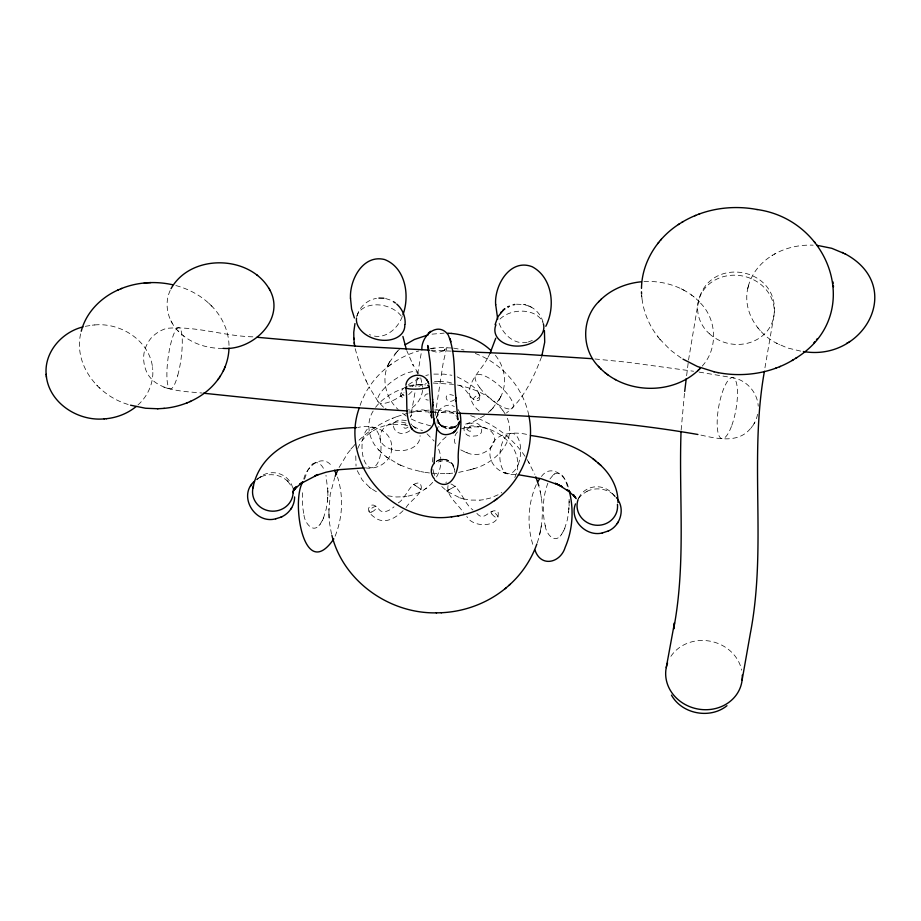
<?xml version="1.0" encoding="UTF-8"?>
<svg xmlns="http://www.w3.org/2000/svg" width="921" height="921" viewBox="0 0 921 921"><rect width="100%" height="100%" fill="white"/><g stroke="black" fill="none" stroke-linecap="round" stroke-linejoin="round"><path stroke-width="0.69" stroke-dasharray="4.61 3.45" d="M327.922 494.082L327.876 495.682M327.957 492.286L325.988 475.34M569.143 504.547L569.097 506.159M569.166 502.751L569.097 499.343M328.866 512.79L330.202 494.496L334.714 477.55M327.784 497.444L327.68 499.021M568.994 507.908L568.89 509.486M302.341 492.747L302.422 505.571L304.114 515.656M437.141 423.338L437.314 417.259L438.88 423.015L442.644 426.884L448.02 428.691L454.721 427.206L453.535 427.781M365.464 467.856C378.554 470.332 393.152 460.063 391.667 446.086C391.045 429.566 371.462 423.936 357.751 427.517M391.713 447.606L391.586 449.909M681.149 430.015L684.522 392.864M323.409 518.258L326.172 509.244L327.496 500.909M564.619 528.723L567.382 519.709L568.706 511.385M327.427 501.657L327.934 490.732M568.637 512.134L569.143 501.197M355.759 455.918L356.036 466.049M432.34 462.008L432.928 457.507M686.617 375.745L688.355 361.493M688.528 360.065L698.21 302.33C707.915 254.68 780.133 266.63 774.066 314.809L764.58 369.885M537.254 542.826C543.275 525.005 543.989 505.422 539.188 487.221M415.797 386.751L417.178 377.276M414.922 392.841L410.593 417.121L411.33 415.06L411.065 415.693C413.045 409.442 425.007 407.577 429.232 413.034M417.65 374.11L421.542 351.35M422.555 390.343C421.634 398.62 416.2 406.184 408.648 409.707M435.103 415.463L443.312 362.149L447.042 346.699L443.623 350.878L445.384 349.37M80.599 333.886C73.657 365.695 98.8 396.065 128.433 404.549M748.048 287.306C742.188 309.986 756.832 333.448 776.99 343.429M540.558 529.828L541.329 525.879M539.637 534.537L540.42 530.611M757.58 414.254C756.521 419.769 753.988 424.995 750.074 429.036C737.353 443.968 715.675 438.384 699.315 434.735M748.278 286.419C751.64 273.157 761.149 262.001 772.788 255.094M747.725 288.607L748.6 285.107M438.926 410.766L437.302 415.049C438.327 407.485 447.583 402.799 454.283 406.46M304.506 479.219L307.556 470.689L312.323 464.184M436.45 417.662L437.866 412.907M541.583 356.761C533.754 377.242 523.98 399.115 506.412 413.011M389.065 362.943C380.741 378.232 385.623 398.079 398.194 409.534M500.391 397.412C507.862 383.597 504.754 365.752 494.439 354.217M357.003 315.765C359.489 306.889 367.341 299.878 376.436 298.381M360.088 405.424C368.987 379.015 392.024 358.476 418.687 350.993M357.739 448.573C362.886 435.276 376.367 426.676 390.113 424.639M514.804 477.504C528.827 447.065 491.192 419.308 463.136 428.702M303.78 479.116C306.198 466.74 322.937 452.269 332.458 467.097M335.094 536.241C342.704 517.66 343.694 496.154 337.5 477.032M547.868 483.214C542.745 496.799 542.009 512.03 545.336 526.121M170.212 290.414C163.708 304.034 167.841 320.945 178.432 331.295M402.293 316.467C397.953 328.406 385.369 339.699 371.969 335.52M320.059 524.337L322.707 519.835M561.28 534.802L563.928 530.3M322.5 520.307L323.628 517.752M563.721 530.772L564.849 528.217M436.14 418.445C438.603 410.271 451.762 408.51 456.574 416.43M389.261 362.563L396.939 351.822M492.516 408.533L500.195 397.791M387.683 365.706L390.608 359.869M498.848 400.497L501.772 394.66M536.275 484.607C527.745 503.856 526.697 526.605 533.489 546.556M339.078 467.488L347.781 453.12L355.46 443.864M490.202 353.065L487.163 358.925L487.739 357.832C481.384 371.013 464.598 382.779 470.942 399.369C472.588 404.48 476.019 408.982 480.463 411.986M373.155 411.042C365.107 423.683 369.056 440.745 379.475 450.772M436.542 476.917C441.758 468.018 442.345 456.597 437.832 447.307M406.299 420.724C384.172 415.855 394.338 441.953 410.064 430.556M393.762 423.625L389.744 424.685M448.055 485.574C445.729 496.108 458.969 504.696 463.816 513.296M408.015 427.125C402.914 431.281 401.084 422.463 407.6 425.79M437.544 446.132L442.276 440.157L446.812 436.232M549.975 478.943L553.533 474.649M754.023 423.637L754.783 422.486M751.156 427.966L752.261 426.296M578.215 498.698L582.256 494.347L587.218 491.204M702.228 366.098C718.276 348.483 716.975 319.345 700.121 302.71M303.976 515.15C304.54 522.092 312.426 533.547 319.184 525.407M545.186 525.615C545.75 532.568 553.636 544.023 560.394 535.872M319 525.626L320.266 524.084M457.507 431.926C453.569 435.748 453.27 442.402 456.966 446.501M560.21 536.091L561.476 534.548M375.561 407.347C382.445 398.379 392.484 392.392 402.984 388.57M350.878 449.114L352.121 447.687M541.433 476.502C550.804 463.286 566.657 475.731 568.407 488.118M432.686 482.351C425.997 490.087 416.292 494.865 406.265 496.419M406.046 507.655C409.776 500.448 426.55 491.837 419.7 483.088C409.431 481.683 406.46 498.434 398.125 502.97M397.124 351.649L399.415 349.266M488.176 412.62L492.332 408.705M394.545 354.332L398.586 350.118M490.053 411.1L494.911 406.034M405.424 387.281C401.072 388.685 397.837 397.412 404.146 397.918M408.648 394.649L412.458 390.988M454.663 399.656C445.649 406.265 441.781 391.057 453.466 395.454M403.064 510.671C396.698 517.061 387.073 523.531 377.852 519.386C373.684 517.072 365.545 511.811 369.632 506.354C373.04 502.797 377.345 506.941 379.383 509.889C382.802 513.837 389.825 510.718 394.027 506.803M456.448 426.009L457.323 425.203M137.966 404.952C148.074 395.972 154.06 382.227 152.656 368.665M359.04 440.192C368.861 430.775 380.431 423.165 393.06 418.099M388.42 366.397L391.31 364.048M408.487 384.598L420.517 377.253M313.267 463.528C318.516 460.235 323.144 466.533 324.583 471.011M554.477 473.993C561.902 470.205 566.104 480.693 567.348 486.323M454.859 427.125C457.369 425.56 453.593 427.874 454.721 427.206M454.329 427.413L455.976 426.388L455.239 426.895M454.974 427.056L455.849 426.481M256.452 479.53L257.293 478.932M312.161 464.299L313.393 463.424M553.371 474.764L554.615 473.901M369.966 432.893L370.645 432.421M371.416 431.88L372.072 431.431M424.305 489.627L424.961 489.166M425.721 488.637L426.411 488.165M501.151 492.954L501.807 492.505M455.734 426.561L452.844 428.058M484.434 415.532L475.029 420.885L462.561 425.157M257.638 478.713L260.62 477.032M436.266 461.363L441.251 459.372L447.71 460.189L452.879 464.541L454.744 469.652L452.326 464.518C448.688 460.5 442.31 459.556 437.671 462.354M771.856 255.647C784.105 247.979 798.783 244.583 813.162 245.182M774.296 254.219L775.183 253.701M461.628 428.76L471.506 425.79L482.328 426.837M443.945 350.602L438.143 352.582L431.753 350.924M418.848 386.429L425.606 383.309M455.435 426.216L454.398 426.676L456.413 425.698M498.1 494.761L490.329 498.065L483.111 499.758M532.315 340.436L528.412 341.933M261.253 476.744C269.772 472.945 280.445 474.557 287.329 480.877M260.309 477.182L261.541 476.618M586.907 491.354C595.576 487.025 606.778 488.475 613.927 495.049M437.74 460.477L439.329 459.821M396.778 416.66L407.473 413.299M391.932 418.537L397.803 416.257M406.011 423.153C383.32 415.693 366.5 444.901 395.282 450.185M395.097 450.162C405.044 452.292 420.413 447.871 420.114 435.61M466.878 452.695C486.403 461.985 509.186 434.436 482.028 426.734M473.083 468.916C494.888 463.401 518.201 440.572 506.688 416.879M452.867 428.046L449.114 428.702M458.646 472.404L471.31 469.468M470.297 469.791L474.177 468.57M409.649 386.475L426.365 383.481M425.778 375.48L428.495 374.835M408.694 413.022L422.117 410.616L432.294 409.914M85.331 326.322L92.561 325.136M432.041 334.15L444.118 333.114M527.123 342.244C514.137 345.099 502.82 334.081 498.871 322.58M451.67 427.367L448.976 427.54M428.15 393.843C423.338 393.658 423.533 400.278 428.277 400.117M431.028 348.46L440.894 347.574L452.326 348.023M430.383 348.564L434.355 348M393.198 424.247L406.46 424.777M387.706 495.797L396.398 496.983L403.179 496.799M463.182 498.825L470.044 500.08L480.025 500.138M455.273 426.527L438.143 426.93M402.914 496.833L406.633 496.373M479.76 500.172L483.479 499.712M94.621 324.952C121.307 322.327 150.802 341.438 152.748 369.505M471.61 423.223C459.176 422.808 463.321 438.868 474.085 436.013C486.714 436.427 482.051 420.252 471.725 423.223M92.319 325.159L94.817 324.94M449.218 473.429L452.672 473.164M516.474 304.206L523.83 304.494M643.952 281.63C664.778 280.272 686.663 287.709 700.8 303.412M432.248 473.256L446.708 473.567M446.351 473.59L449.678 473.406M433.837 374.099L444.187 374.156L451.854 375.273M434.516 381.524L438.995 381.375M433.296 383.055L453.558 384.345M436.957 409.903L455.734 411.791M450.91 483.951C460.834 487.865 463.781 503.545 473.014 510.038M434.712 409.903L437.141 409.891M222.87 348.368C206.396 348.668 189.3 342.911 177.868 330.731M438.983 381.375L447.963 382.1L454.514 383.804M454.088 413.115L435.783 412.274M430.947 350.199L450.841 351.12M409.039 411.031L428.749 411.952M594.943 358.983L627.765 362.275L693.582 371.244M515.518 474.442C501.749 475.961 487.209 464.288 490.329 449.793C493.633 430.936 517.095 431.155 531.371 435.598M252.861 336.833C224.068 336.165 195.31 325.585 166.574 328.371C160.588 330.19 155.108 333.598 150.94 338.283C147.395 342.612 144.988 347.816 143.998 353.319C143.4 357.348 143.538 361.573 144.528 365.51C150.054 391.367 181.414 391.011 201.941 393.025M429.474 472.968L423.499 472.093M800.694 351.12L787.271 347.919L776.288 343.061M453.604 348.126L464.023 350.015M699.12 372.096L732.137 377.622C746.148 379.602 757.396 392.15 758.248 406.184M399.99 464.955L409.131 468.559L421.058 471.644M420.598 471.564L423.879 472.162M457.426 385.036C475.017 388.581 493.126 396.502 503.66 411.664M524.774 304.69L529.782 306.417M523.186 304.356L525.569 304.851M430.752 425.905L418.802 422.509L410.72 418.767M503.396 472.588L507.126 473.452M385.577 298.531L390.423 300.073M163.811 387.269L170.27 388.996M445.752 427.148L439.904 424.132M444.785 427.931L446.973 428.53M447.618 491.63L460.155 497.95M175.842 285.545C188.345 288.883 200.179 295.077 209.585 304.011M459.786 497.835L463.447 498.906M460.765 449.885L465.934 452.384M465.566 452.269L467.177 452.787M470.677 415.647C492.562 422.958 512.145 437.325 525.131 456.459M413.437 426.55L422.543 430.763M457.161 376.839C463.85 380.361 484.515 390.573 478.908 400.37C469.814 402.673 467.028 385.289 456.609 384.656M475.294 353.457C501.83 363.346 522.794 386.981 528.7 414.772M369.436 334.576L370.703 335.083M378.519 449.793L386.106 456.747L398.321 464.161M397.285 463.677L400.946 465.404M530.289 306.658C536.609 309.686 541.306 315.65 543.125 322.385M528.815 305.945L531.371 307.188M684.176 290.345L681.056 288.745M778.832 344.373L779.477 344.707M376.413 491.756L370.772 488.303M412.182 425.467L417.858 430.211M385.427 408.464L386.129 408.901M442.287 426.619L438.131 422.002L441.792 426.262M681.114 357.993L670.649 350.222L659.931 339.331M476.882 513.377C484.711 522.967 489.984 506.469 498.065 511.915C501.059 527.675 472.899 528.366 466.809 516.485M386.106 456.747L387.177 457.518M388.558 458.497L389.571 459.222M503.269 436.715L503.879 437.153M406.253 416.073L400.693 411.906M441.781 486.541L446.789 491.02M357.244 470.666L362.229 479.979L369.943 487.681M446.19 490.571L448.182 492.044M369.344 487.244L371.336 488.717M442.161 426.538L439.743 424.247M183.371 335.797L183.958 336.223M441.919 426.354L439.939 424.477L441.09 425.686M691.314 294.87L691.97 295.376M693.501 296.55L694.192 297.092M383.539 407.243L378.082 401.637L369.344 387.338M427.033 433.814L434.136 441.067M441.378 425.939L440.756 425.375M614.388 495.475L615.401 496.488M287.789 481.292L292.602 487.98M613.639 494.784L614.687 495.751M287.041 480.612L288.089 481.579M98.938 387.35L99.802 388.178M96.59 385.07L97.499 385.934M211.059 305.438C221.765 315.938 228.707 330.489 229.018 345.582M208.745 303.193L211.945 306.29M380.626 451.946L381.547 452.89M698.279 300.764L698.924 301.443M759.422 329.683L760.205 330.581M757.684 327.646L758.49 328.578M642.029 298.818C643.698 312.76 649.524 326.103 658.17 337.121M439.547 423.752L438.131 421.45M657.306 336.061L660.76 340.356M458.025 409.454L459.855 412.516M439.559 424.005L439.305 423.637M479.783 395.224L479.899 395.385A3.742 1.405 -32.8 0 1 475.593 399.449A3.742 1.405 -32.8 0 1 474.66 397.17A3.742 1.405 -32.8 0 1 479.91 395.408L477.999 392.691M411.054 423.856L411.572 424.742M418.284 373.408L412.792 364.474L413.287 365.487L406.76 350.625M502.866 410.432L505.284 414.174M438.615 422.451L439.202 423.522L437.394 419.285L439.19 423.533L438.753 422.751M400.785 395.823L401.176 396.456M527.169 459.625L534.859 474.35M528.481 461.755L529.46 463.355M170.926 320.807L171.341 321.556M171.893 322.58L172.296 323.317M355.161 348.668L360.583 367.467L366.489 381.605M365.948 380.523L369.851 388.351M434.09 473.993L434.654 475.432M420.747 377.863L422.716 387.35M433.814 473.049L432.882 469.376M331.548 534.157L329.407 522.506L328.785 508.783M540.097 490.893L540.466 492.862M540.995 495.751L541.364 497.743M641.81 296.758L641.649 295.284L642.19 300.281M152.449 366.685L152.529 367.514M327.864 488.107L327.888 488.867M328.912 513.745L328.993 517.74M436.416 461.26A11.754 11.708 -11 0 1 454.698 472.266M446.627 482.063A11.754 11.708 -11 0 1 445.822 482.293M408.521 385.922A11.754 2.187 -2.8 0 1 425.686 384.955M670.902 656.339A38.463 34.457 11.4 0 1 710.552 641.269A38.463 34.457 11.4 0 1 741.647 670.2M257.017 479.829A20.308 19.249 1.7 0 1 277.129 473.141A20.308 19.249 1.7 0 1 292.498 487.209M578.561 498.33A20.308 19.226 10.6 0 1 595.829 486.783A20.308 19.226 10.6 0 1 614.721 496.5M499.976 319.08A24.579 17.372 -6.8 0 1 524.084 311.217A24.579 17.372 -6.8 0 1 542.953 322.557M418.146 377.967A24.579 8.508 -35.8 0 1 412.378 386.394M403.525 394.165A24.579 8.508 -35.8 0 1 378.347 402.04A24.579 8.508 -35.8 0 1 392.83 380.891A24.579 8.508 -35.8 0 1 418.007 373.017M356.703 316.847A24.579 17.234 14.1 0 1 377.541 304.839A24.579 17.234 14.1 0 1 402.776 318.321M404.077 395.765A3.742 1.312 38.5 0 1 401.107 392.242A3.742 1.312 38.5 0 1 403.997 392.484M466.843 429.209C472.427 435.806 474.292 423.66 466.843 429.209M447.652 490.525L455.446 486.161L447.652 490.525M413.725 484.331L421.058 489.488L413.759 484.319M442.702 459.222L440.986 459.406L443.508 459.245L442.702 459.222M731.827 425.352A30.992 8.726 -79.9 0 0 733.001 377.702A30.992 8.726 -79.9 0 0 717.183 421.415A30.992 8.726 -79.9 0 0 731.827 425.352M177.776 375.296A30.992 6.482 -82.1 0 0 179.054 327.657A30.992 6.482 -82.1 0 0 166.92 371.969A30.992 6.482 -82.1 0 0 177.776 375.296M709.331 333.701A38.463 34.468 11.2 0 0 773.133 319.575A38.463 34.468 11.2 0 0 725.357 276.162A38.463 34.468 11.2 0 0 709.331 333.701M363.542 436.232A20.308 9.521 89.7 0 0 370.99 467.741A20.308 9.521 89.7 0 0 379.993 438.465A20.308 9.521 89.7 0 0 363.542 436.232M518.155 464.483A20.308 10.281 -84.6 0 0 512.18 433.296A20.308 10.281 -84.6 0 0 500.437 462.733A20.308 10.281 -84.6 0 0 518.155 464.483M479.806 387.753A24.579 7.886 41.5 0 0 512.341 408.268A24.579 7.886 41.5 0 0 490.571 379.061A24.579 7.886 41.5 0 0 479.806 387.753M491.883 514.01A4.49 1.52 42 0 0 497.835 517.775A4.49 1.52 42 0 0 493.955 512.352A4.49 1.52 42 0 0 491.883 514.01M371.716 511.984A4.49 1.635 -36.3 0 0 376.539 506.849A4.49 1.635 -36.3 0 0 370.38 509.463A4.49 1.635 -36.3 0 0 371.716 511.984"/><path stroke-width="1.38" d="M350.498 298.3C349.496 279.846 362.989 254.15 384.575 259.526C405.608 267.654 409.96 295.595 402.961 314.763M495.648 304.598C494.209 285.36 510.142 258.018 532.257 266.768C552.807 277.785 555.57 307.027 545.819 326.287M641.488 288.377C641.822 262.151 657.502 237.71 679.376 223.907M681.045 431.442C678.731 497.34 686.191 563.767 673.619 629.066L674.471 622.815L666.251 667.587M405.102 324.18C405.643 316.651 402.419 309.03 396.744 304.068M229.007 348.15C228.684 358.453 225.38 368.653 219.589 377.184M436.876 427.528L434.125 462.572M293.12 492.816L293.661 488.234M684.694 391.437L686.26 378.6M764.418 371.278C748.831 458.082 767.066 546.763 750.339 633.452L742.096 680.112M252.941 488.038C261.483 442.46 316.317 428.576 356.496 427.574M354.953 323.559L353.756 332.285L353.871 339.389M421.876 349.75C420.978 336.153 437.671 320.589 448.17 334.83C456.459 354.735 453.42 377.437 455.976 398.505L455.918 397.607L456.16 401.418M495.095 324.699L497.812 316.836L503.614 309.801M434.367 419.17C434.171 429.98 420.39 438.177 412.274 429.347C404.227 417.248 408.176 401.107 405.758 387.476M495.74 338.249L490.145 353.042M405.873 385.231C406.817 375.123 421.45 371.405 426.941 380.016M81.244 331.249C86.044 312.369 101.091 297.31 118.694 289.701M541.813 355.978L544.714 342.175L544.415 330.593M575.498 503.891C569.005 520.02 586.263 537.15 602.461 532.925M302.595 482.512C291.255 500.379 303.239 583.753 333.828 538.866M359.248 407.957C338.801 464.334 393.969 525.845 451.992 516.75M335.152 476.364L337.892 469.802M536.862 544.012C531.233 559.91 521.493 574.324 508.853 585.48M223.308 370.795L223.93 369.425M224.482 368.193L225.104 366.8M293.5 491.043L295.629 487.117L293.845 490.34L296.792 486.507L294.294 489.35L302.79 481.936L299.786 484.112L318.102 474.522L314.982 475.789L325.965 472.231L337.708 469.791L364.14 467.88M171.041 288.676C190.566 253.712 249.004 254.703 269.059 288.664M254.553 481.142C237.376 495.717 254.956 524.751 275.863 518.753M281.607 516.877C289.24 513.411 294.732 505.422 294.593 496.96M608.205 531.049C620.086 526.041 625.244 509.82 617.542 499.194M537.772 481.729L539.718 478.701M250.535 486.184L251.617 484.515M291.704 507.724L290.622 509.394M617.22 523.565L618.302 521.896M163.892 408.383C185.144 406.437 206.327 396.203 218.726 378.439M217.897 379.659L220.441 375.929M458.117 424.293L459.832 421.242L458.094 426.837L455.158 431.132M795.779 358.246C864.577 315.857 831.214 219.659 756.935 209.504M500.621 312.783L501.473 311.77M657.755 243.547L658.688 242.442M660.403 240.381L661.301 239.299M813.853 342.854L814.751 341.772M816.467 339.711L817.399 338.606M599.467 300.971C581.174 318.206 581.163 349.531 599.087 367.065M600.619 299.82C611.452 289.206 626.28 283.242 641.258 281.791M598.42 366.351C623.471 394.038 671.674 395.915 698.602 369.943M699.741 368.803L700.478 368.055L697.888 370.668M598.731 301.72L601.332 299.095M458.151 424.558L458.877 423.902M430.533 331.295L428.253 333.264M441.171 612.741C464.783 611.728 488.107 602.979 506.228 587.736M504.961 588.841L510.176 584.328M453.742 432.294C433.342 443.013 432.847 414.139 432.732 401.867M504.052 309.456L504.881 308.765L502.682 310.573M451.405 516.819C467.995 515.069 484.285 508.864 497.352 498.422M494.45 500.771C521.067 482.259 535.654 447.779 528.873 415.878M136.193 406.506C127.754 413.437 117.174 417.604 106.341 418.698M726.968 705.705C710.137 719.382 681.977 714.143 671.467 695.136M803.365 351.511C863.967 361.918 906.103 286.132 844.753 253.666M405.021 344.822L414.438 339.469L428.15 334.887M682.047 222.249C704.323 208.722 731.723 204.658 757.189 209.551M717.966 372.602C743.431 377.495 770.842 373.431 793.119 359.904M678.328 224.563L683.025 221.627M792.129 360.525L796.826 357.59M846.549 343.406L847.412 342.9M848.932 342.002L849.853 341.472M509.394 306.198L507.782 306.946L508.519 306.612M275.678 518.799L280.986 517.165M280.686 517.303L281.93 516.739M602.276 532.971L608.528 530.91M120.881 288.768C137.148 282.056 155.522 280.94 172.63 284.75M117.761 290.103L121.745 288.4M189.807 401.66L190.739 401.268M186.756 402.961L187.619 402.592M698.855 214.167L699.695 213.845M694.745 215.767L695.666 215.41M775.459 368.308L776.311 367.986M779.488 366.742L780.409 366.385M83.017 326.909C61.753 332.09 43.759 352.593 46.234 375.158M513.135 304.839L514.793 304.471M458.036 515.887L458.865 515.772M46.154 374.317C48.088 402.385 77.583 421.507 104.269 418.871M104.085 418.894L106.571 418.675M150.871 282.586L144.24 283M130.552 405.205L145.53 408.245L157.882 408.751M157.652 408.774L164.283 408.36M223.02 348.357C253.471 350.878 287.237 317.676 268.656 287.928M378.922 298.105L383.896 298.243M331.894 535.377C343.326 581.45 389.675 613.893 436.519 612.856M436.278 612.868L441.527 612.73M451.163 333.425C465.899 334.726 480.589 340.39 491.261 350.832M452.269 351.189L520.4 354.032L592.088 358.695M456.908 413.23C537.542 415.855 618.325 420.609 697.911 434.493M429.531 350.13L357.544 346.261L257.04 337.27M407.623 410.962L320.853 405.436L203.322 393.198M430.153 412.009L434.378 412.205M451.313 333.425L447.779 333.195M518.27 474.718L540.811 478.609L558.517 484.883M818.378 245.585L831.79 248.313L845.478 254.035M531.371 435.598C554.35 438.833 577.571 445.868 595.668 460.949M683.002 359.144L697.416 366.5L714.178 371.796M713.833 371.727L718.219 372.66M842.255 252.389L842.922 252.722M615.044 379.417L615.654 379.74M558.679 484.964L569.984 492.113L567.163 489.742L575.556 497.616L573.288 494.6L576.212 498.629M393.359 301.616L395.408 302.997M256.994 275.022L257.581 275.46M605.016 372.671L605.719 373.212M607.238 374.387L607.895 374.905M598.051 462.975C609.737 472.6 618.244 487.025 617.979 502.475M592.848 458.577L600.941 465.404M600.296 368.319L600.929 368.999M434.654 480.002C450.461 494.243 459.498 470.735 458.174 457.772C458.151 442.897 462.779 427.586 459.982 412.861M814.394 241.797L815.223 242.822M816.996 245.032L817.848 246.091M616.345 497.582L616.966 498.376M410.605 427.171L412.274 429.347M430.809 415.083L431.765 417.904L429.232 386.348M427.885 381.582L428.898 384.092M426.734 379.671L428.127 381.962M269.611 289.689L270.026 290.449M334.473 470.263L336.487 474.407M534.974 550.067C540.915 567.912 560.613 562.835 565.183 547.293C572.885 529.529 574.036 508.991 569.097 490.317M354.401 317.975L351.592 308.984L350.487 298.024M427.954 346.595L428.587 348.437L427.689 345.467L430.222 362.632L432.801 402.938M535.803 476.779L538.877 486M406.345 349.404L402.903 336.464M450.047 338.56L450.438 339.861M450.634 340.494L451.014 341.737M457.472 418.295L457.3 417.674L457.887 419.757L456.091 400.359M497.697 319.103L495.648 304.333M353.71 337.823L354.746 346.411M832.964 281.872L833.125 283.334M833.344 285.395L833.505 286.868M46.361 376.309L46.453 377.15M354.194 342.658L354.343 344.166M432.548 399.046L432.617 399.944M432.905 404.572L432.985 405.781M641.465 291.796L641.592 294.121M434.344 478.839A11.754 11.708 -11 0 1 434.505 462.883M427.724 385.358A11.754 2.187 -2.8 0 1 418.065 389.065A11.754 2.187 -2.8 0 1 406.748 386.544M742.268 675.128A38.463 34.457 11.4 0 1 698.763 709.17A38.463 34.457 11.4 0 1 667.552 662.959M293.12 491.284A20.308 19.249 1.7 0 1 269.98 510.994A20.308 19.249 1.7 0 1 253.563 485.828M617.45 504.317A20.308 19.226 10.6 0 1 595.162 525.143A20.308 19.226 10.6 0 1 578.066 499.608M543.367 323.743A24.579 17.372 -6.8 0 1 518.097 346.089A24.579 17.372 -6.8 0 1 495.959 324.814M404.768 324.606A24.579 17.234 14.1 0 1 380.212 340.033A24.579 17.234 14.1 0 1 356.496 318.056M455.584 430.775L453.305 432.663L455.584 430.775M561.787 486.495L555.478 483.375L561.787 486.495"/></g></svg>
